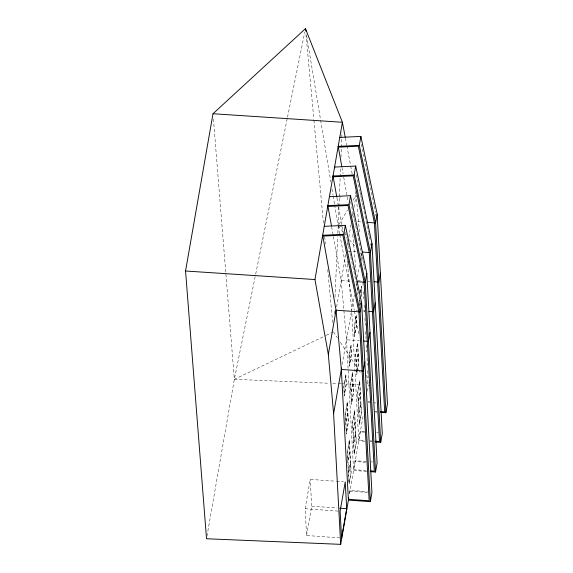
<?xml version="1.0" encoding="UTF-8"?>
<svg xmlns="http://www.w3.org/2000/svg" width="573" height="573" viewBox="0 0 573 573"><rect width="100%" height="100%" fill="white"/><g stroke="black" fill="none" stroke-linecap="round" stroke-linejoin="round"><path stroke-width="0.43" stroke-dasharray="2.87 2.15" d="M338.177 225.082L338.915 207.204M338.951 206.309L339.316 197.37M339.352 196.475L340.126 177.702M340.161 176.806L340.527 167.868M340.971 157.138L341.336 148.199M341.372 147.304L341.737 138.358M341.78 137.47L341.995 132.105M334.281 314.061L334.482 309.613M335.026 297.158L337.676 236.649M337.834 233.096L338.106 226.865M206.982 536.113L234.35 379.312L255.508 274.99M336.63 306.877L345.856 254.025M347.396 245.215L347.854 242.572M348.778 237.286L350.927 224.953M352.467 216.143L353.083 212.619M354.007 207.34L356.005 195.887M339.818 537.889L306.576 535.511L305.123 508.731L310.244 479.393L335.613 481.205M306.576 535.511L311.698 506.174L310.244 479.393M342.203 364.428L351.278 312.421M351.435 311.54L354.358 294.794M356.048 285.103L356.356 283.334M357.43 277.167L359.586 264.826M360.969 256.897L361.276 252.485M360.331 292.08L361.384 286.042L361.563 296.664M360.374 292.875L361.276 287.703L361.37 296.735M360.317 302.766L359.865 305.352L359.472 298.046M360.045 305.366L360.474 302.924M370.53 245.273L370.817 243.647M375.709 215.634L375.988 214.008M357.101 372.128L356.65 374.721L356.413 370.366M357.251 371.268L358.755 362.637L357.674 342.618L355.561 354.694L356.363 369.499M349.365 493.611L349.931 490.359L367.25 491.598M366.362 461.523L355.102 460.721L353.541 469.659L366.534 470.583M364.607 431.39L360.274 431.075L358.719 440.014L364.779 440.451M349.551 493.589L363.139 415.74M367.443 391.073L368.518 384.906M255.687 274.116L287.338 118.067M287.51 117.193L304.757 32.16M339.653 233.877L338.142 225.977L347.367 210.112M353.083 200.292L356.155 195.006L359.622 233.913M213.428 119.084L234.35 379.312L325.443 335.714M326.252 335.327L332.698 332.24M339.173 197.048L340.899 196.962M339.187 226.442L341.787 226.314M234.35 379.312L329.16 383.265M332.741 383.416L337.211 383.602M338.106 383.638L340.792 383.752M341.68 383.788L361.362 384.605M357.724 221.708L362.115 222.023M348.155 251.038L356.943 251.662M357.717 280.577L360.31 280.763M368.11 281.322L369.836 281.443M333.357 236.484L341.229 280.548L351.772 281.307M356.005 310.466L357.738 310.587M362.931 310.96L364.664 311.089M341.229 280.548L346.5 339.796L359.493 340.727M368.045 401.623L369.778 401.745M368.124 402.418L369.886 402.547M374.276 402.862L376.031 402.984M375.15 411.185L376.876 411.307M375.351 411.987L377.106 412.116M376.733 432.257L378.459 432.379M364.707 432.185L360.317 431.87L360.274 431.075M369.972 440.823L371.705 440.945M364.908 441.253L358.762 440.809L351.772 311.934M370.172 441.625L371.934 441.754M370.688 461.831L372.421 461.953M365.681 462.268L355.145 461.516L355.102 460.721M366.756 471.393L353.584 470.454L346.5 339.796M336.487 481.27L343.485 481.771M367.537 492.408L349.974 491.154L349.931 490.359M311.698 506.174L337.06 507.986M305.123 508.731L338.364 511.109M338.142 225.977L343.256 232.18M343.821 232.874L346.665 236.32M349.501 239.772L355.181 246.662M360.295 252.872L361.434 254.254L361.821 261.36M333.507 331.86L337.447 337.834M340.405 342.317L358.161 369.213M358.655 369.965L361.119 373.696M366.541 381.919L368.024 384.161M361.362 144.246L366.297 167.789M366.484 168.663L367.028 171.277M367.214 172.151L367.759 174.765M367.945 175.639L368.496 178.253M368.675 179.127L369.227 181.741M369.406 182.615L374.162 205.284M374.341 206.158L375.623 212.261M356.37 174.758L359.844 191.325M360.03 192.199L360.575 194.813M360.761 195.687L361.305 198.301M361.491 199.175L362.043 201.789M362.222 202.663L362.773 205.277M362.953 206.151L368.439 232.309M368.625 233.182L369.17 235.797M369.356 236.67L369.9 239.285M350.647 201.782L353.391 214.861M353.577 215.734L354.121 218.349M354.307 219.223L354.859 221.837M355.038 222.711L355.589 225.325M355.769 226.199L357.051 232.301M357.23 233.175L361.986 255.845M362.172 256.718L362.716 259.333M362.902 260.206L363.447 262.821M363.633 263.695L364.184 266.309M364.364 267.183L364.915 269.797M345.662 232.294L346.937 238.404M347.123 239.27L347.668 241.885M347.854 242.759L348.405 245.373M348.585 246.247L349.867 252.349M350.046 253.223L350.597 255.837M350.776 256.711L356.263 282.869M356.449 283.742L356.993 286.357M357.18 287.231L357.731 289.845M357.91 290.719L360.288 302.057M339.818 234.758L354.25 310.272M354.422 311.146L358.784 333.98M366.67 375.251L368.181 383.151M345.383 138.043L346.708 145.055M346.873 145.929L350.518 165.21M350.69 166.084L352.18 173.97M355.489 191.497L355.991 194.125M341.974 167.509L343.077 173.676M343.707 177.207L348.112 201.882M336.96 198.029L338.371 205.965M338.528 206.846L343.091 232.402M331.624 226.793L333.2 235.603M306.634 35.698L320.493 119.385M320.636 120.266L330.85 181.928M332.018 188.975L333.035 195.142M333.185 196.023L334.496 203.952M334.639 204.833L337.998 225.096M305.961 33.986L313.854 119.349M313.94 120.237L323.559 224.265M324.705 236.713L325.364 243.826M327.749 269.618L332.684 322.964M352.753 234.536L356.062 271.674M347.267 260.636L347.503 263.294M347.582 264.174L351.679 310.158M362.974 282.69L363.117 285.361M363.454 291.578L363.841 298.691M364.177 304.915L364.564 312.027M364.901 318.244L365.288 325.357M365.624 331.581L366.011 338.686M366.348 344.91L366.734 352.023M367.071 358.24L367.458 365.352M367.744 370.688L368.131 377.793M359.278 298.118L359.665 305.237M357.237 287.632L357.624 294.751M345.863 374.957L343.757 387.04L344.237 395.943L346.35 383.86L345.863 374.957M351.041 345.318L348.928 357.402L349.415 366.297L351.521 354.221L351.041 345.318M356.213 315.68L354.107 327.763L354.587 336.659L356.693 324.576L356.213 315.68M345.755 376.626L343.95 386.961L344.352 394.274L346.156 383.931L345.755 376.626M350.927 346.987L349.129 357.323L349.523 364.636L351.328 354.293L350.927 346.987M356.105 317.342L354.3 327.684L354.694 334.997L356.499 324.655L356.105 317.342M347.324 401.895L345.218 413.978L346.307 433.997L348.413 421.921L347.324 401.895M352.502 372.257L350.389 384.34L351.478 404.359L353.584 392.276L352.502 372.257M347.217 403.564L345.412 413.899L345.87 422.322L347.675 411.98L347.217 403.564M352.388 373.918L350.583 384.261L351.041 392.684L352.846 382.341L352.388 373.918M357.566 344.28L355.761 354.623L356.213 363.046L358.018 352.703L357.566 344.28M347.754 413.477L345.949 423.812L346.414 432.336L348.219 421.993L347.754 413.477M352.925 383.831L351.12 394.174L351.586 402.697L353.391 392.355L352.925 383.831M358.104 354.193L356.299 364.535L356.757 373.052L358.562 362.716L358.104 354.193M349.387 439.928L347.281 452.011L349.036 484.421L351.149 472.338L349.387 439.928M354.558 410.289L352.452 422.365L354.207 454.783L356.32 442.7L354.558 410.289M359.737 380.651L357.624 392.727L359.386 425.145L361.491 413.061L359.737 380.651M349.279 441.59L347.474 451.932L347.954 460.835L349.759 450.493L349.279 441.59M354.451 411.951L352.646 422.294L353.133 431.19L354.938 420.854L354.451 411.951M359.629 382.313L357.824 392.655L358.304 401.551L360.109 391.216L359.629 382.313M349.845 451.982L348.04 462.325L348.585 472.367L350.389 462.024L349.845 451.982M355.016 422.344L353.212 432.679L353.756 442.728L355.561 432.386L355.016 422.344M360.188 392.706L358.383 403.041L358.927 413.09L360.732 402.747L360.188 392.706M350.468 463.514L348.663 473.857L349.143 482.76L350.948 472.417L350.468 463.514M355.64 433.876L353.835 444.218L354.322 453.114L356.127 442.779L355.64 433.876M360.811 404.237L359.013 414.58L359.493 423.476L361.298 413.133L360.811 404.237"/><path stroke-width="0.86" d="M348.699 498.467L340.691 544.35L206.524 538.756L185.552 271.008L212.998 113.733L305.473 28.65L342.403 122.271L345.218 137.169M340.691 544.35L333.608 413.692L328.329 354.451L314.957 279.538L342.403 122.271L212.998 113.733M343.8 234.278L322.678 235.281L336.05 310.194L341.329 369.435L348.413 500.093L370.366 501.662L360.08 311.905L343.8 234.278L345.361 225.339L324.239 226.342M370.273 471.643L375.537 472.023L365.252 282.267L348.971 204.64L350.533 195.694L329.411 196.697M375.444 442.005L380.716 442.377L370.423 252.629L354.143 174.994L355.704 166.055L334.582 167.058L334.825 167.86M380.615 412.367L385.887 412.739L375.601 222.99L359.321 145.356L360.883 136.417L339.76 137.42M328.329 354.451L336.014 310.401M333.608 413.692L341.587 367.952M345.361 225.339L361.642 302.967L360.08 311.905L336.05 310.194M350.533 195.694L366.813 273.328L365.252 282.267L357.043 281.68M355.704 166.055L371.984 243.69L370.423 252.629L362.215 252.041M360.883 136.417L377.156 214.044L375.601 222.99L367.393 222.403M364.843 362.064L363.282 371.003L341.329 369.435M370.015 332.426L368.453 341.365L363.819 341.035M375.193 302.788L373.632 311.726L368.998 311.397M380.365 273.149L378.803 282.088L374.169 281.751M346.686 508.674L341.565 538.011L340.111 511.231L345.233 481.893L346.686 508.674L339.689 508.179M348.656 497.672L348.37 499.298L369.155 500.781L358.913 311.87L342.819 235.131L322.921 236.076L322.678 235.281M370.366 501.662L371.927 492.723L361.642 302.967M375.537 472.023L377.098 463.084L366.813 273.328M380.716 442.377L382.277 433.439L371.984 243.69M385.887 412.739L387.448 403.8L377.156 214.044M341.816 166.628L338.199 146.359L359.321 145.356M336.802 197.148L333.02 175.997L354.143 174.994M331.473 225.912L327.849 205.643L348.971 204.64M185.552 271.008L314.957 279.538M380.343 411.55L384.669 411.865L374.427 222.947L358.34 146.215L338.442 147.154L338.199 146.359M375.172 441.196L379.498 441.504L369.256 252.586L353.169 175.854L333.271 176.799L333.02 175.997M370.86 470.899L374.327 471.142L364.084 282.224L347.99 205.492L328.093 206.438L327.849 205.643M305.473 28.65L305.91 31.293"/></g></svg>
